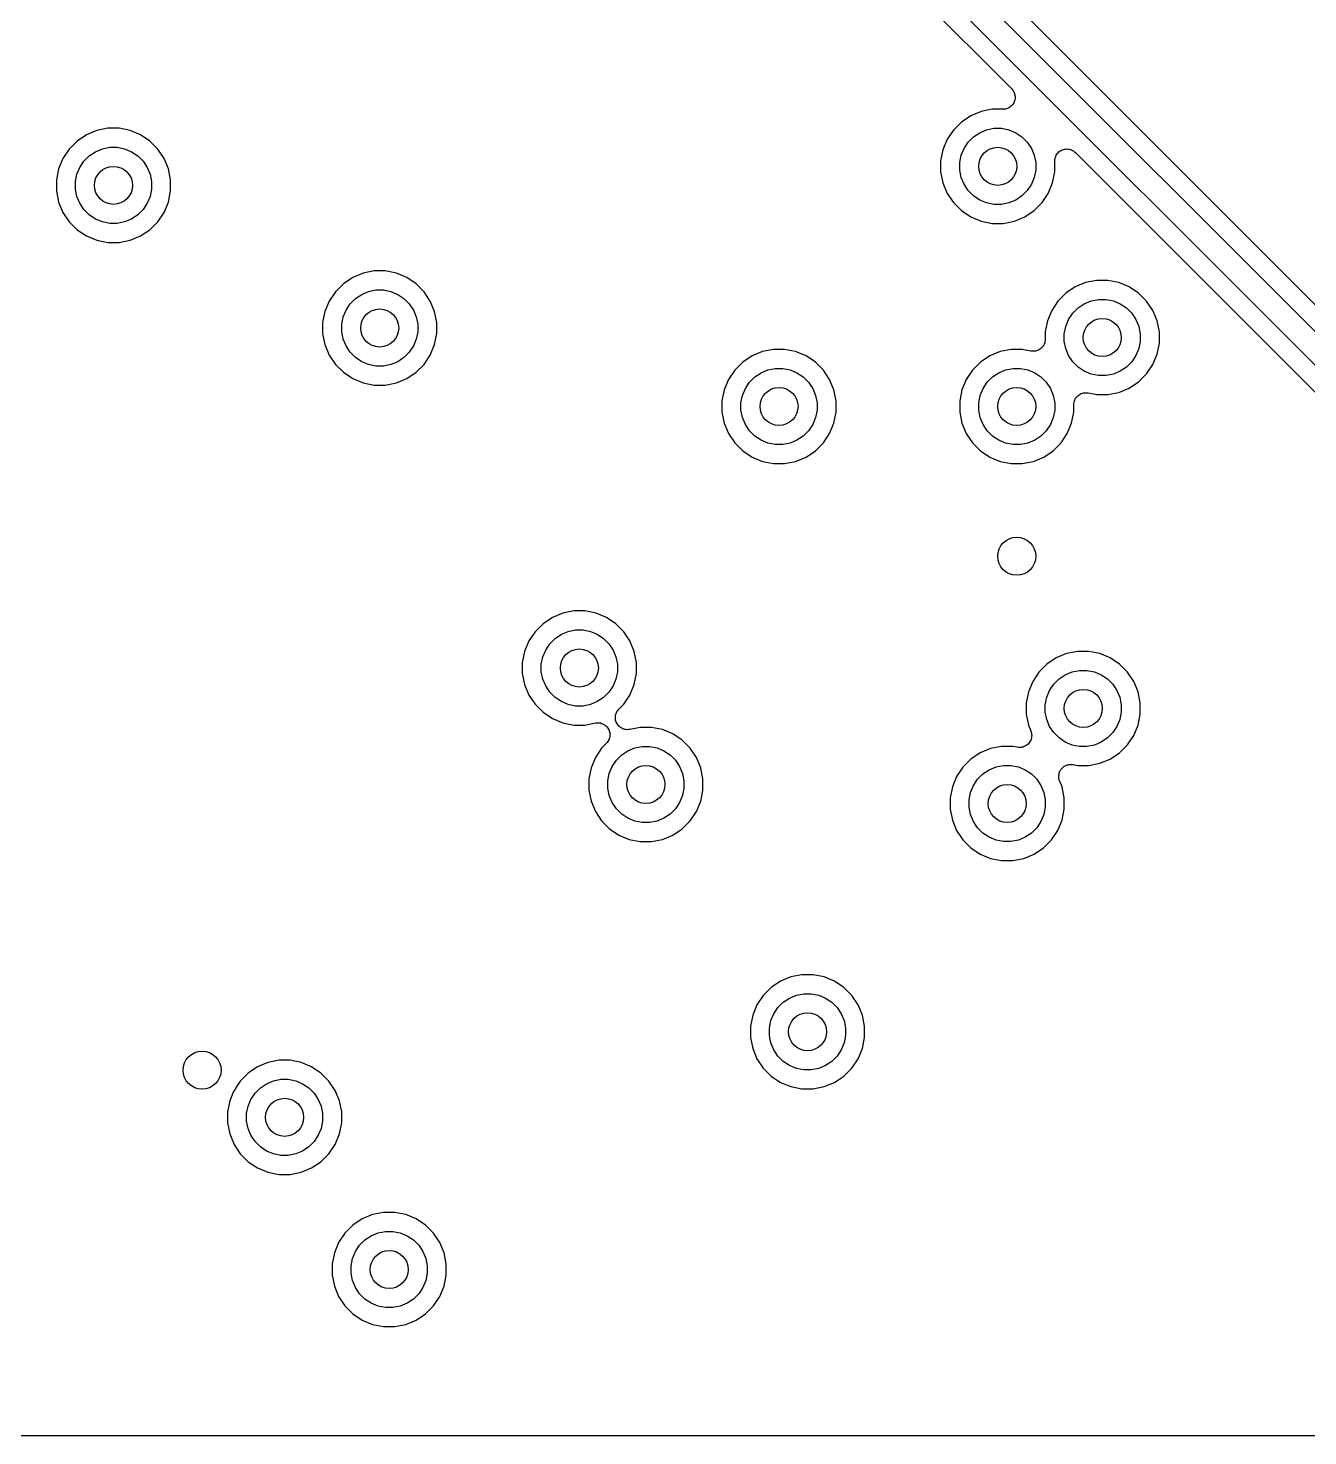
# Model space of a CAD drawing. Extents: x 113.2 to 188.8, y -123.8 to -78.2.
# Drawn here: x 152.9 to 166.36, y -119.85 to -105.05 of the extents above; entities that cross this region are included whole.
import ezdxf

# ---------------------------------------------------------------- set-up
doc = ezdxf.new("R2010")
doc.units = 0
doc.layers.add('BLACK', color=7, linetype='CONTINUOUS')

msp = doc.modelspace()

# ---------------------------------------------------------------- linework, layer by layer
at = {"layer": 'BLACK', "linetype": 'CONTINUOUS'}
for p, q in [((169.701, -111.218), (161.993, -103.511)), ((161.841, -103.641), (170.675, -112.475)), ((170.53, -112.684), (161.696, -103.85)), ((161.65, -104.087), (163.246, -105.683)), ((163.246, -105.683), (163.247, -105.684)), ((163.247, -105.684), (163.247, -105.684)), ((163.247, -105.684), (163.247, -105.684)), ((163.247, -105.684), (163.248, -105.684)), ((163.248, -105.684), (163.255, -105.694)), ((163.255, -105.694), (163.263, -105.703)), ((163.268, -105.833), (163.262, -105.844)), ((163.263, -105.703), (163.263, -105.704)), ((163.263, -105.704), (163.263, -105.704)), ((163.263, -105.704), (163.269, -105.715)), ((163.273, -105.823), (163.268, -105.833)), ((163.269, -105.715), (163.274, -105.725)), ((163.274, -105.822), (163.273, -105.823)), ((163.274, -105.725), (163.274, -105.726)), ((163.274, -105.726), (163.274, -105.726)), ((163.274, -105.726), (163.278, -105.738)), ((163.277, -105.811), (163.274, -105.822)), ((163.274, -105.822), (163.274, -105.822)), ((163.281, -105.799), (163.277, -105.811)), ((163.278, -105.738), (163.281, -105.749)), ((163.281, -105.749), (163.281, -105.749)), ((163.281, -105.749), (163.281, -105.75)), ((163.281, -105.75), (163.282, -105.762)), ((163.282, -105.787), (163.281, -105.799)), ((163.281, -105.799), (163.281, -105.799)), ((163.281, -105.799), (163.281, -105.799)), ((163.282, -105.762), (163.284, -105.774)), ((163.284, -105.774), (163.282, -105.787)), ((163.284, -105.774), (163.284, -105.774)), ((163.284, -105.774), (163.284, -105.774)), ((162.816, -105.968), (162.718, -106.034)), ((162.925, -105.923), (162.816, -105.968)), ((163.041, -105.9), (162.925, -105.923)), ((163.157, -105.9), (163.041, -105.9)), ((163.168, -105.899), (163.157, -105.9)), ((163.181, -105.898), (163.168, -105.899)), ((163.193, -105.894), (163.181, -105.898)), ((163.181, -105.898), (163.181, -105.898)), ((163.181, -105.898), (163.181, -105.898)), ((163.205, -105.891), (163.193, -105.894)), ((163.216, -105.885), (163.205, -105.89)), ((163.205, -105.89), (163.205, -105.89)), ((163.205, -105.89), (163.205, -105.891)), ((163.226, -105.879), (163.216, -105.885)), ((163.227, -105.879), (163.226, -105.879)), ((163.236, -105.871), (163.227, -105.879)), ((163.227, -105.879), (163.227, -105.879)), ((163.246, -105.863), (163.236, -105.871)), ((163.254, -105.854), (163.246, -105.863)), ((163.246, -105.863), (163.246, -105.863)), ((163.246, -105.863), (163.246, -105.863)), ((163.262, -105.844), (163.254, -105.854)), ((163.262, -105.844), (163.262, -105.844)), ((163.262, -105.844), (163.262, -105.844)), ((153.625, -106.123), (153.516, -106.168)), ((153.741, -106.1), (153.625, -106.123)), ((153.859, -106.1), (153.741, -106.1)), ((153.975, -106.123), (153.859, -106.1)), ((154.084, -106.168), (153.975, -106.123)), ((162.634, -106.118), (162.568, -106.216)), ((162.718, -106.034), (162.634, -106.118)), ((162.911, -106.146), (162.983, -106.115)), ((162.983, -106.115), (163.061, -106.1)), ((163.061, -106.1), (163.139, -106.1)), ((163.139, -106.1), (163.217, -106.115)), ((163.217, -106.115), (163.289, -106.146)), ((153.418, -106.234), (153.334, -106.318)), ((153.516, -106.168), (153.418, -106.234)), ((154.182, -106.234), (154.084, -106.168)), ((154.266, -106.318), (154.182, -106.234)), ((162.568, -106.216), (162.523, -106.325)), ((162.746, -106.311), (162.789, -106.245)), ((162.789, -106.245), (162.845, -106.189)), ((162.845, -106.189), (162.911, -106.146)), ((163.289, -106.146), (163.355, -106.189)), ((163.355, -106.189), (163.411, -106.245)), ((163.411, -106.245), (163.454, -106.311)), ((153.268, -106.416), (153.223, -106.525)), ((153.334, -106.318), (153.268, -106.416)), ((153.489, -106.445), (153.545, -106.389)), ((153.545, -106.389), (153.611, -106.346)), ((153.611, -106.346), (153.683, -106.315)), ((153.683, -106.315), (153.761, -106.3)), ((153.761, -106.3), (153.839, -106.3)), ((153.839, -106.3), (153.917, -106.315)), ((153.917, -106.315), (153.989, -106.346)), ((153.989, -106.346), (154.055, -106.389)), ((154.055, -106.389), (154.111, -106.445)), ((154.332, -106.416), (154.266, -106.318)), ((154.377, -106.525), (154.332, -106.416)), ((162.523, -106.325), (162.5, -106.441)), ((162.7, -106.461), (162.715, -106.383)), ((162.715, -106.383), (162.746, -106.311)), ((163.454, -106.311), (163.485, -106.383)), ((163.485, -106.383), (163.5, -106.461)), ((163.701, -106.429), (163.703, -106.417)), ((163.703, -106.417), (163.707, -106.405)), ((163.703, -106.417), (163.703, -106.417)), ((163.703, -106.417), (163.703, -106.417)), ((163.707, -106.405), (163.71, -106.394)), ((163.71, -106.393), (163.716, -106.383)), ((163.71, -106.394), (163.71, -106.393)), ((163.71, -106.394), (163.71, -106.394)), ((163.716, -106.383), (163.722, -106.372)), ((163.722, -106.372), (163.73, -106.362)), ((163.722, -106.372), (163.722, -106.372)), ((163.722, -106.372), (163.722, -106.372)), ((163.73, -106.362), (163.738, -106.353)), ((163.738, -106.353), (163.748, -106.345)), ((163.738, -106.353), (163.738, -106.353)), ((163.738, -106.353), (163.738, -106.353)), ((163.748, -106.345), (163.757, -106.337)), ((163.757, -106.337), (163.768, -106.332)), ((163.757, -106.337), (163.757, -106.337)), ((163.757, -106.337), (163.757, -106.337)), ((163.768, -106.332), (163.779, -106.326)), ((163.779, -106.326), (163.791, -106.322)), ((163.779, -106.326), (163.779, -106.326)), ((163.779, -106.326), (163.779, -106.326)), ((163.791, -106.322), (163.803, -106.319)), ((163.803, -106.319), (163.815, -106.318)), ((163.803, -106.319), (163.803, -106.319)), ((163.803, -106.319), (163.803, -106.319)), ((163.815, -106.318), (163.827, -106.316)), ((163.827, -106.316), (163.828, -106.316)), ((163.828, -106.316), (163.828, -106.316)), ((163.828, -106.316), (163.84, -106.318)), ((163.84, -106.318), (163.852, -106.319)), ((163.852, -106.319), (163.852, -106.319)), ((163.852, -106.319), (163.853, -106.319)), ((163.853, -106.319), (163.864, -106.323)), ((163.864, -106.323), (163.876, -106.326)), ((163.876, -106.326), (163.876, -106.326)), ((163.876, -106.326), (163.876, -106.326)), ((163.876, -106.326), (163.887, -106.332)), ((163.887, -106.332), (163.898, -106.338)), ((163.898, -106.338), (163.898, -106.338)), ((163.898, -106.338), (163.898, -106.338)), ((163.898, -106.338), (163.907, -106.346)), ((163.907, -106.346), (163.917, -106.354)), ((163.917, -106.354), (170.377, -112.814)), ((153.223, -106.525), (153.2, -106.641)), ((153.415, -106.583), (153.446, -106.511)), ((153.446, -106.511), (153.489, -106.445)), ((154.111, -106.445), (154.154, -106.511)), ((154.154, -106.511), (154.185, -106.583)), ((154.4, -106.641), (154.377, -106.525)), ((162.5, -106.441), (162.5, -106.559)), ((162.5, -106.559), (162.523, -106.675)), ((162.7, -106.539), (162.7, -106.461)), ((162.715, -106.617), (162.7, -106.539)), ((163.5, -106.539), (163.485, -106.617)), ((163.5, -106.461), (163.5, -106.539)), ((163.677, -106.675), (163.7, -106.559)), ((163.7, -106.442), (163.701, -106.429)), ((163.7, -106.443), (163.7, -106.442)), ((163.7, -106.442), (163.7, -106.442)), ((163.7, -106.442), (163.7, -106.442)), ((163.7, -106.442), (163.7, -106.442)), ((163.7, -106.559), (163.7, -106.443)), ((153.2, -106.641), (153.2, -106.759)), ((153.4, -106.661), (153.415, -106.583)), ((153.4, -106.739), (153.4, -106.661)), ((154.185, -106.583), (154.2, -106.661)), ((154.2, -106.661), (154.2, -106.739)), ((154.4, -106.759), (154.4, -106.641)), ((162.523, -106.675), (162.568, -106.784)), ((162.746, -106.689), (162.715, -106.617)), ((162.789, -106.755), (162.746, -106.689)), ((163.454, -106.689), (163.411, -106.755)), ((163.485, -106.617), (163.454, -106.689)), ((163.632, -106.784), (163.677, -106.675)), ((153.2, -106.759), (153.223, -106.875)), ((153.415, -106.817), (153.4, -106.739)), ((153.446, -106.889), (153.415, -106.817)), ((154.185, -106.817), (154.154, -106.889)), ((154.2, -106.739), (154.185, -106.817)), ((154.377, -106.875), (154.4, -106.759)), ((162.568, -106.784), (162.634, -106.882)), ((162.845, -106.811), (162.789, -106.755)), ((162.911, -106.854), (162.845, -106.811)), ((162.983, -106.885), (162.911, -106.854)), ((163.289, -106.854), (163.217, -106.885)), ((163.355, -106.811), (163.289, -106.854)), ((163.411, -106.755), (163.355, -106.811)), ((163.566, -106.882), (163.632, -106.784)), ((153.223, -106.875), (153.268, -106.984)), ((153.268, -106.984), (153.334, -107.082)), ((153.489, -106.955), (153.446, -106.889)), ((153.545, -107.011), (153.489, -106.955)), ((153.611, -107.054), (153.545, -107.011)), ((154.055, -107.011), (153.989, -107.054)), ((154.111, -106.955), (154.055, -107.011)), ((154.154, -106.889), (154.111, -106.955)), ((154.266, -107.082), (154.332, -106.984)), ((154.332, -106.984), (154.377, -106.875)), ((162.634, -106.882), (162.718, -106.966)), ((162.718, -106.966), (162.816, -107.032)), ((163.061, -106.9), (162.983, -106.885)), ((163.139, -106.9), (163.061, -106.9)), ((163.217, -106.885), (163.139, -106.9)), ((163.384, -107.032), (163.482, -106.966)), ((163.482, -106.966), (163.566, -106.882)), ((153.334, -107.082), (153.418, -107.166)), ((153.418, -107.166), (153.516, -107.232)), ((153.683, -107.085), (153.611, -107.054)), ((153.761, -107.1), (153.683, -107.085)), ((153.839, -107.1), (153.761, -107.1)), ((153.917, -107.085), (153.839, -107.1)), ((153.989, -107.054), (153.917, -107.085)), ((154.084, -107.232), (154.182, -107.166)), ((154.182, -107.166), (154.266, -107.082)), ((162.816, -107.032), (162.925, -107.077)), ((162.925, -107.077), (163.041, -107.1)), ((163.041, -107.1), (163.159, -107.1)), ((163.159, -107.1), (163.275, -107.077)), ((163.275, -107.077), (163.384, -107.032)), ((153.516, -107.232), (153.625, -107.277)), ((153.625, -107.277), (153.741, -107.3)), ((153.741, -107.3), (153.859, -107.3)), ((153.859, -107.3), (153.975, -107.277)), ((153.975, -107.277), (154.084, -107.232)), ((156.541, -107.6), (156.425, -107.623)), ((156.659, -107.6), (156.541, -107.6)), ((156.775, -107.623), (156.659, -107.6)), ((156.218, -107.734), (156.134, -107.818)), ((156.316, -107.668), (156.218, -107.734)), ((156.425, -107.623), (156.316, -107.668)), ((156.884, -107.668), (156.775, -107.623)), ((156.982, -107.734), (156.884, -107.668)), ((157.066, -107.818), (156.982, -107.734)), ((164.025, -107.723), (163.916, -107.768)), ((164.141, -107.7), (164.025, -107.723)), ((164.259, -107.7), (164.141, -107.7)), ((164.375, -107.723), (164.259, -107.7)), ((164.484, -107.768), (164.375, -107.723)), ((156.134, -107.818), (156.068, -107.916)), ((156.289, -107.945), (156.345, -107.889)), ((156.345, -107.889), (156.411, -107.846)), ((156.411, -107.846), (156.483, -107.815)), ((156.483, -107.815), (156.561, -107.8)), ((156.561, -107.8), (156.639, -107.8)), ((156.639, -107.8), (156.717, -107.815)), ((156.717, -107.815), (156.789, -107.846)), ((156.789, -107.846), (156.855, -107.889)), ((156.855, -107.889), (156.911, -107.945)), ((157.132, -107.916), (157.066, -107.818)), ((163.818, -107.834), (163.734, -107.918)), ((163.916, -107.768), (163.818, -107.834)), ((164.083, -107.915), (164.161, -107.9)), ((164.161, -107.9), (164.239, -107.9)), ((164.239, -107.9), (164.317, -107.915)), ((164.582, -107.834), (164.484, -107.768)), ((164.666, -107.918), (164.582, -107.834)), ((156.023, -108.025), (156, -108.141)), ((156.068, -107.916), (156.023, -108.025)), ((156.215, -108.083), (156.246, -108.011)), ((156.246, -108.011), (156.289, -107.945)), ((156.911, -107.945), (156.954, -108.011)), ((156.954, -108.011), (156.985, -108.083)), ((157.177, -108.025), (157.132, -107.916)), ((157.2, -108.141), (157.177, -108.025)), ((163.668, -108.016), (163.623, -108.125)), ((163.734, -107.918), (163.668, -108.016)), ((163.846, -108.111), (163.889, -108.045)), ((163.889, -108.045), (163.945, -107.989)), ((163.945, -107.989), (164.011, -107.946)), ((164.011, -107.946), (164.083, -107.915)), ((164.317, -107.915), (164.389, -107.946)), ((164.389, -107.946), (164.455, -107.989)), ((164.455, -107.989), (164.511, -108.045)), ((164.511, -108.045), (164.554, -108.111)), ((164.732, -108.016), (164.666, -107.918)), ((164.777, -108.125), (164.732, -108.016)), ((156, -108.141), (156, -108.259)), ((156.2, -108.161), (156.215, -108.083)), ((156.2, -108.239), (156.2, -108.161)), ((156.985, -108.083), (157, -108.161)), ((157, -108.161), (157, -108.239)), ((157.2, -108.259), (157.2, -108.141)), ((163.623, -108.125), (163.6, -108.241)), ((163.8, -108.261), (163.815, -108.183)), ((163.815, -108.183), (163.846, -108.111)), ((164.554, -108.111), (164.585, -108.183)), ((164.585, -108.183), (164.6, -108.261)), ((164.8, -108.241), (164.777, -108.125)), ((156, -108.259), (156.023, -108.375)), ((156.215, -108.317), (156.2, -108.239)), ((156.246, -108.389), (156.215, -108.317)), ((156.985, -108.317), (156.954, -108.389)), ((157, -108.239), (156.985, -108.317)), ((157.177, -108.375), (157.2, -108.259)), ((163.597, -108.345), (163.594, -108.356)), ((163.599, -108.332), (163.597, -108.344)), ((163.597, -108.344), (163.597, -108.344)), ((163.597, -108.344), (163.597, -108.345)), ((163.6, -108.32), (163.599, -108.332)), ((163.6, -108.241), (163.6, -108.318)), ((163.6, -108.318), (163.6, -108.319)), ((163.6, -108.319), (163.6, -108.319)), ((163.6, -108.319), (163.6, -108.319)), ((163.6, -108.319), (163.6, -108.32)), ((163.8, -108.339), (163.8, -108.261)), ((163.815, -108.417), (163.8, -108.339)), ((164.6, -108.339), (164.585, -108.417)), ((164.6, -108.261), (164.6, -108.339)), ((164.8, -108.359), (164.8, -108.241)), ((156.023, -108.375), (156.068, -108.484)), ((156.068, -108.484), (156.134, -108.582)), ((156.289, -108.455), (156.246, -108.389)), ((156.345, -108.511), (156.289, -108.455)), ((156.911, -108.455), (156.855, -108.511)), ((156.954, -108.389), (156.911, -108.455)), ((157.066, -108.582), (157.132, -108.484)), ((157.132, -108.484), (157.177, -108.375)), ((160.516, -108.493), (160.418, -108.559)), ((160.625, -108.448), (160.516, -108.493)), ((160.741, -108.425), (160.625, -108.448)), ((160.859, -108.425), (160.741, -108.425)), ((160.975, -108.448), (160.859, -108.425)), ((161.084, -108.493), (160.975, -108.448)), ((161.182, -108.559), (161.084, -108.493)), ((163.016, -108.493), (162.918, -108.559)), ((163.125, -108.448), (163.016, -108.493)), ((163.241, -108.425), (163.125, -108.448)), ((163.359, -108.425), (163.241, -108.425)), ((163.448, -108.443), (163.359, -108.425)), ((163.46, -108.444), (163.448, -108.443)), ((163.472, -108.445), (163.46, -108.444)), ((163.473, -108.445), (163.472, -108.445)), ((163.485, -108.444), (163.473, -108.445)), ((163.473, -108.445), (163.473, -108.445)), ((163.497, -108.443), (163.485, -108.444)), ((163.498, -108.443), (163.497, -108.443)), ((163.497, -108.443), (163.497, -108.443)), ((163.509, -108.439), (163.498, -108.443)), ((163.521, -108.436), (163.509, -108.439)), ((163.532, -108.43), (163.521, -108.436)), ((163.521, -108.436), (163.521, -108.436)), ((163.521, -108.436), (163.521, -108.436)), ((163.543, -108.424), (163.532, -108.43)), ((163.552, -108.416), (163.543, -108.424)), ((163.543, -108.424), (163.543, -108.424)), ((163.543, -108.424), (163.543, -108.424)), ((163.562, -108.409), (163.552, -108.416)), ((163.57, -108.399), (163.562, -108.408)), ((163.562, -108.408), (163.562, -108.409)), ((163.562, -108.409), (163.562, -108.409)), ((163.578, -108.39), (163.57, -108.399)), ((163.584, -108.379), (163.578, -108.389)), ((163.578, -108.389), (163.578, -108.39)), ((163.578, -108.39), (163.578, -108.39)), ((163.59, -108.368), (163.584, -108.379)), ((163.594, -108.356), (163.59, -108.367)), ((163.59, -108.367), (163.59, -108.368)), ((163.59, -108.368), (163.59, -108.368)), ((163.846, -108.489), (163.815, -108.417)), ((163.889, -108.555), (163.846, -108.489)), ((164.554, -108.489), (164.511, -108.555)), ((164.585, -108.417), (164.554, -108.489)), ((164.732, -108.584), (164.777, -108.475)), ((164.777, -108.475), (164.8, -108.359)), ((156.134, -108.582), (156.218, -108.666)), ((156.411, -108.554), (156.345, -108.511)), ((156.483, -108.585), (156.411, -108.554)), ((156.561, -108.6), (156.483, -108.585)), ((156.639, -108.6), (156.561, -108.6)), ((156.717, -108.585), (156.639, -108.6)), ((156.789, -108.554), (156.717, -108.585)), ((156.855, -108.511), (156.789, -108.554)), ((156.982, -108.666), (157.066, -108.582)), ((160.334, -108.643), (160.268, -108.741)), ((160.418, -108.559), (160.334, -108.643)), ((160.611, -108.671), (160.683, -108.64)), ((160.683, -108.64), (160.761, -108.625)), ((160.761, -108.625), (160.839, -108.625)), ((160.839, -108.625), (160.917, -108.64)), ((160.917, -108.64), (160.989, -108.671)), ((161.266, -108.643), (161.182, -108.559)), ((161.332, -108.741), (161.266, -108.643)), ((162.834, -108.643), (162.768, -108.741)), ((162.918, -108.559), (162.834, -108.643)), ((163.111, -108.671), (163.183, -108.64)), ((163.183, -108.64), (163.261, -108.625)), ((163.261, -108.625), (163.339, -108.625)), ((163.339, -108.625), (163.417, -108.64)), ((163.417, -108.64), (163.489, -108.671)), ((163.945, -108.611), (163.889, -108.555)), ((164.011, -108.654), (163.945, -108.611)), ((164.455, -108.611), (164.389, -108.654)), ((164.511, -108.555), (164.455, -108.611)), ((164.666, -108.682), (164.732, -108.584)), ((156.218, -108.666), (156.316, -108.732)), ((156.316, -108.732), (156.425, -108.777)), ((156.425, -108.777), (156.541, -108.8)), ((156.659, -108.8), (156.775, -108.777)), ((156.775, -108.777), (156.884, -108.732)), ((156.884, -108.732), (156.982, -108.666)), ((160.268, -108.741), (160.223, -108.85)), ((160.446, -108.836), (160.489, -108.77)), ((160.489, -108.77), (160.545, -108.714)), ((160.545, -108.714), (160.611, -108.671)), ((160.989, -108.671), (161.055, -108.714)), ((161.055, -108.714), (161.111, -108.77)), ((161.111, -108.77), (161.154, -108.836)), ((161.377, -108.85), (161.332, -108.741)), ((162.768, -108.741), (162.723, -108.85)), ((162.946, -108.836), (162.989, -108.77)), ((162.989, -108.77), (163.045, -108.714)), ((163.045, -108.714), (163.111, -108.671)), ((163.489, -108.671), (163.555, -108.714)), ((163.555, -108.714), (163.611, -108.77)), ((163.611, -108.77), (163.654, -108.836)), ((164.083, -108.685), (164.011, -108.654)), ((164.161, -108.7), (164.083, -108.685)), ((164.239, -108.7), (164.161, -108.7)), ((164.317, -108.685), (164.239, -108.7)), ((164.389, -108.654), (164.317, -108.685)), ((164.484, -108.832), (164.582, -108.766)), ((164.582, -108.766), (164.666, -108.682)), ((156.541, -108.8), (156.659, -108.8)), ((160.223, -108.85), (160.2, -108.966)), ((160.4, -108.986), (160.415, -108.908)), ((160.415, -108.908), (160.446, -108.836)), ((161.154, -108.836), (161.185, -108.908)), ((161.185, -108.908), (161.2, -108.986)), ((161.4, -108.966), (161.377, -108.85)), ((162.723, -108.85), (162.7, -108.966)), ((162.9, -108.986), (162.915, -108.908)), ((162.915, -108.908), (162.946, -108.836)), ((163.654, -108.836), (163.685, -108.908)), ((163.685, -108.908), (163.7, -108.986)), ((163.916, -108.946), (163.922, -108.936)), ((163.922, -108.935), (163.93, -108.926)), ((163.922, -108.936), (163.922, -108.935)), ((163.922, -108.935), (163.922, -108.935)), ((163.93, -108.926), (163.938, -108.917)), ((163.938, -108.916), (163.948, -108.909)), ((163.938, -108.917), (163.938, -108.916)), ((163.938, -108.916), (163.938, -108.916)), ((163.948, -108.909), (163.957, -108.901)), ((163.957, -108.901), (163.968, -108.895)), ((163.957, -108.901), (163.957, -108.901)), ((163.957, -108.901), (163.957, -108.901)), ((163.968, -108.895), (163.979, -108.889)), ((163.979, -108.889), (163.991, -108.886)), ((163.979, -108.889), (163.979, -108.889)), ((163.979, -108.889), (163.979, -108.889)), ((163.991, -108.886), (164.002, -108.882)), ((164.002, -108.882), (164.003, -108.882)), ((164.003, -108.882), (164.015, -108.881)), ((164.003, -108.882), (164.003, -108.882)), ((164.015, -108.881), (164.027, -108.88)), ((164.027, -108.88), (164.027, -108.88)), ((164.027, -108.88), (164.028, -108.88)), ((164.028, -108.88), (164.04, -108.881)), ((164.04, -108.881), (164.052, -108.882)), ((164.052, -108.882), (164.141, -108.9)), ((164.141, -108.9), (164.259, -108.9)), ((164.259, -108.9), (164.375, -108.877)), ((164.375, -108.877), (164.484, -108.832)), ((160.2, -108.966), (160.2, -109.084)), ((160.2, -109.084), (160.223, -109.2)), ((160.4, -109.064), (160.4, -108.986)), ((160.415, -109.142), (160.4, -109.064)), ((161.2, -109.064), (161.185, -109.142)), ((161.2, -108.986), (161.2, -109.064)), ((161.377, -109.2), (161.4, -109.084)), ((161.4, -109.084), (161.4, -108.966)), ((162.7, -108.966), (162.7, -109.084)), ((162.7, -109.084), (162.723, -109.2)), ((162.9, -109.064), (162.9, -108.986)), ((162.915, -109.142), (162.9, -109.064)), ((163.7, -109.064), (163.685, -109.142)), ((163.7, -108.986), (163.7, -109.064)), ((163.877, -109.2), (163.9, -109.084)), ((163.9, -109.005), (163.901, -108.993)), ((163.9, -109.006), (163.9, -109.005)), ((163.9, -109.007), (163.9, -109.006)), ((163.9, -109.006), (163.9, -109.006)), ((163.9, -109.006), (163.9, -109.006)), ((163.9, -109.084), (163.9, -109.007)), ((163.901, -108.993), (163.903, -108.981)), ((163.903, -108.98), (163.906, -108.969)), ((163.903, -108.981), (163.903, -108.98)), ((163.903, -108.981), (163.903, -108.981)), ((163.906, -108.969), (163.91, -108.958)), ((163.91, -108.957), (163.916, -108.946)), ((163.91, -108.958), (163.91, -108.957)), ((163.91, -108.957), (163.91, -108.957)), ((160.223, -109.2), (160.268, -109.309)), ((160.446, -109.214), (160.415, -109.142)), ((160.489, -109.28), (160.446, -109.214)), ((161.154, -109.214), (161.111, -109.28)), ((161.185, -109.142), (161.154, -109.214)), ((161.332, -109.309), (161.377, -109.2)), ((162.723, -109.2), (162.768, -109.309)), ((162.946, -109.214), (162.915, -109.142)), ((162.989, -109.28), (162.946, -109.214)), ((163.654, -109.214), (163.611, -109.28)), ((163.685, -109.142), (163.654, -109.214)), ((163.832, -109.309), (163.877, -109.2)), ((160.268, -109.309), (160.334, -109.407)), ((160.545, -109.336), (160.489, -109.28)), ((160.611, -109.379), (160.545, -109.336)), ((160.683, -109.41), (160.611, -109.379)), ((160.989, -109.379), (160.917, -109.41)), ((161.055, -109.336), (160.989, -109.379)), ((161.111, -109.28), (161.055, -109.336)), ((161.266, -109.407), (161.332, -109.309)), ((162.768, -109.309), (162.834, -109.407)), ((163.045, -109.336), (162.989, -109.28)), ((163.111, -109.379), (163.045, -109.336)), ((163.183, -109.41), (163.111, -109.379)), ((163.489, -109.379), (163.417, -109.41)), ((163.555, -109.336), (163.489, -109.379)), ((163.611, -109.28), (163.555, -109.336)), ((163.766, -109.407), (163.832, -109.309)), ((160.334, -109.407), (160.418, -109.491)), ((160.418, -109.491), (160.516, -109.557)), ((160.761, -109.425), (160.683, -109.41)), ((160.839, -109.425), (160.761, -109.425)), ((160.917, -109.41), (160.839, -109.425)), ((161.084, -109.557), (161.182, -109.491)), ((161.182, -109.491), (161.266, -109.407)), ((162.834, -109.407), (162.918, -109.491)), ((162.918, -109.491), (163.016, -109.557)), ((163.261, -109.425), (163.183, -109.41)), ((163.339, -109.425), (163.261, -109.425)), ((163.417, -109.41), (163.339, -109.425)), ((163.584, -109.557), (163.682, -109.491)), ((163.682, -109.491), (163.766, -109.407)), ((160.516, -109.557), (160.625, -109.602)), ((160.625, -109.602), (160.741, -109.625)), ((160.741, -109.625), (160.859, -109.625)), ((160.859, -109.625), (160.975, -109.602)), ((160.975, -109.602), (161.084, -109.557)), ((163.016, -109.557), (163.125, -109.602)), ((163.125, -109.602), (163.241, -109.625)), ((163.241, -109.625), (163.359, -109.625)), ((163.359, -109.625), (163.475, -109.602)), ((163.475, -109.602), (163.584, -109.557)), ((158.318, -111.309), (158.234, -111.393)), ((158.416, -111.243), (158.318, -111.309)), ((158.525, -111.198), (158.416, -111.243)), ((158.641, -111.175), (158.525, -111.198)), ((158.759, -111.175), (158.641, -111.175)), ((158.875, -111.198), (158.759, -111.175)), ((158.984, -111.243), (158.875, -111.198)), ((159.082, -111.309), (158.984, -111.243)), ((159.166, -111.393), (159.082, -111.309)), ((158.234, -111.393), (158.168, -111.491)), ((158.445, -111.464), (158.511, -111.421)), ((158.511, -111.421), (158.583, -111.39)), ((158.583, -111.39), (158.661, -111.375)), ((158.661, -111.375), (158.739, -111.375)), ((158.739, -111.375), (158.817, -111.39)), ((158.817, -111.39), (158.889, -111.421)), ((158.889, -111.421), (158.955, -111.464)), ((159.232, -111.491), (159.166, -111.393)), ((158.123, -111.6), (158.1, -111.716)), ((158.168, -111.491), (158.123, -111.6)), ((158.315, -111.658), (158.346, -111.586)), ((158.346, -111.586), (158.389, -111.52)), ((158.389, -111.52), (158.445, -111.464)), ((158.955, -111.464), (159.011, -111.52)), ((159.011, -111.52), (159.054, -111.586)), ((159.054, -111.586), (159.085, -111.658)), ((159.277, -111.6), (159.232, -111.491)), ((159.3, -111.716), (159.277, -111.6)), ((163.941, -111.6), (163.825, -111.623)), ((164.059, -111.6), (163.941, -111.6)), ((164.175, -111.623), (164.059, -111.6)), ((158.1, -111.716), (158.1, -111.834)), ((158.3, -111.736), (158.315, -111.658)), ((158.3, -111.814), (158.3, -111.736)), ((159.085, -111.658), (159.1, -111.736)), ((159.1, -111.736), (159.1, -111.814)), ((159.3, -111.834), (159.3, -111.716)), ((163.618, -111.734), (163.534, -111.818)), ((163.716, -111.668), (163.618, -111.734)), ((163.825, -111.623), (163.716, -111.668)), ((164.284, -111.668), (164.175, -111.623)), ((164.382, -111.734), (164.284, -111.668)), ((164.466, -111.818), (164.382, -111.734)), ((158.1, -111.834), (158.123, -111.95)), ((158.315, -111.892), (158.3, -111.814)), ((158.346, -111.964), (158.315, -111.892)), ((159.085, -111.892), (159.054, -111.964)), ((159.1, -111.814), (159.085, -111.892)), ((159.277, -111.95), (159.3, -111.834)), ((163.534, -111.818), (163.468, -111.916)), ((163.689, -111.945), (163.745, -111.889)), ((163.745, -111.889), (163.811, -111.846)), ((163.811, -111.846), (163.883, -111.815)), ((163.883, -111.815), (163.961, -111.8)), ((163.961, -111.8), (164.039, -111.8)), ((164.039, -111.8), (164.117, -111.815)), ((164.117, -111.815), (164.189, -111.846)), ((164.189, -111.846), (164.255, -111.889)), ((164.255, -111.889), (164.311, -111.945)), ((164.532, -111.916), (164.466, -111.818)), ((158.123, -111.95), (158.168, -112.059)), ((158.389, -112.03), (158.346, -111.964)), ((158.445, -112.086), (158.389, -112.03)), ((159.011, -112.03), (158.955, -112.086)), ((159.054, -111.964), (159.011, -112.03)), ((159.232, -112.059), (159.277, -111.95)), ((163.423, -112.025), (163.4, -112.141)), ((163.468, -111.916), (163.423, -112.025)), ((163.615, -112.083), (163.646, -112.011)), ((163.646, -112.011), (163.689, -111.945)), ((164.311, -111.945), (164.354, -112.011)), ((164.354, -112.011), (164.385, -112.083)), ((164.577, -112.025), (164.532, -111.916)), ((164.6, -112.141), (164.577, -112.025)), ((158.168, -112.059), (158.234, -112.157)), ((158.234, -112.157), (158.318, -112.241)), ((158.511, -112.129), (158.445, -112.086)), ((158.583, -112.16), (158.511, -112.129)), ((158.661, -112.175), (158.583, -112.16)), ((158.739, -112.175), (158.661, -112.175)), ((158.817, -112.16), (158.739, -112.175)), ((158.889, -112.129), (158.817, -112.16)), ((158.955, -112.086), (158.889, -112.129)), ((159.116, -112.208), (159.166, -112.157)), ((159.166, -112.157), (159.232, -112.059)), ((163.4, -112.141), (163.4, -112.259)), ((163.6, -112.161), (163.615, -112.083)), ((163.6, -112.239), (163.6, -112.161)), ((164.385, -112.083), (164.4, -112.161)), ((164.4, -112.161), (164.4, -112.239)), ((164.6, -112.259), (164.6, -112.141)), ((158.318, -112.241), (158.416, -112.307)), ((158.416, -112.307), (158.525, -112.352)), ((159.079, -112.297), (159.08, -112.284)), ((159.08, -112.309), (159.079, -112.297)), ((159.079, -112.297), (159.079, -112.297)), ((159.079, -112.297), (159.079, -112.297)), ((159.08, -112.284), (159.081, -112.272)), ((159.081, -112.321), (159.08, -112.309)), ((159.081, -112.272), (159.085, -112.26)), ((159.081, -112.272), (159.081, -112.272)), ((159.081, -112.272), (159.081, -112.272)), ((159.081, -112.322), (159.081, -112.321)), ((159.081, -112.321), (159.081, -112.321)), ((159.085, -112.333), (159.081, -112.322)), ((159.085, -112.26), (159.088, -112.249)), ((159.088, -112.345), (159.085, -112.333)), ((159.088, -112.249), (159.089, -112.248)), ((159.094, -112.356), (159.088, -112.345)), ((159.088, -112.345), (159.088, -112.345)), ((159.088, -112.345), (159.088, -112.345)), ((159.089, -112.248), (159.095, -112.237)), ((159.089, -112.248), (159.089, -112.248)), ((159.095, -112.237), (159.1, -112.227)), ((159.1, -112.226), (159.108, -112.217)), ((159.1, -112.227), (159.1, -112.226)), ((159.1, -112.227), (159.1, -112.227)), ((159.108, -112.217), (159.116, -112.208)), ((163.4, -112.259), (163.423, -112.375)), ((163.615, -112.317), (163.6, -112.239)), ((163.646, -112.389), (163.615, -112.317)), ((164.385, -112.317), (164.354, -112.389)), ((164.4, -112.239), (164.385, -112.317)), ((164.577, -112.375), (164.6, -112.259)), ((158.525, -112.352), (158.641, -112.375)), ((158.641, -112.375), (158.759, -112.375)), ((158.759, -112.375), (158.869, -112.353)), ((158.869, -112.353), (158.871, -112.353)), ((158.871, -112.353), (158.884, -112.352)), ((158.871, -112.353), (158.871, -112.353)), ((158.871, -112.353), (158.871, -112.353)), ((158.871, -112.353), (158.871, -112.353)), ((158.884, -112.352), (158.896, -112.351)), ((158.896, -112.351), (158.896, -112.351)), ((158.896, -112.351), (158.896, -112.351)), ((158.896, -112.351), (158.908, -112.352)), ((158.908, -112.352), (158.92, -112.353)), ((158.92, -112.353), (158.92, -112.353)), ((158.92, -112.353), (158.921, -112.353)), ((158.921, -112.353), (158.932, -112.357)), ((158.932, -112.357), (158.944, -112.361)), ((158.944, -112.361), (158.944, -112.361)), ((158.944, -112.361), (158.944, -112.361)), ((158.944, -112.361), (158.955, -112.367)), ((158.955, -112.367), (158.966, -112.373)), ((158.966, -112.373), (158.966, -112.373)), ((158.966, -112.373), (158.966, -112.373)), ((158.966, -112.373), (158.976, -112.381)), ((158.976, -112.381), (158.985, -112.388)), ((158.985, -112.388), (158.985, -112.389)), ((158.985, -112.389), (158.985, -112.389)), ((158.985, -112.389), (158.993, -112.398)), ((158.993, -112.398), (159, -112.408)), ((159, -112.408), (159, -112.408)), ((159, -112.408), (159, -112.408)), ((159, -112.408), (159.006, -112.419)), ((159.006, -112.419), (159.012, -112.43)), ((159.012, -112.43), (159.012, -112.43)), ((159.012, -112.43), (159.012, -112.43)), ((159.012, -112.43), (159.015, -112.442)), ((159.015, -112.442), (159.019, -112.453)), ((159.019, -112.453), (159.019, -112.454)), ((159.019, -112.454), (159.019, -112.454)), ((159.019, -112.454), (159.02, -112.466)), ((159.02, -112.491), (159.019, -112.503)), ((159.02, -112.466), (159.021, -112.478)), ((159.021, -112.478), (159.02, -112.491)), ((159.021, -112.478), (159.021, -112.478)), ((159.021, -112.478), (159.021, -112.478)), ((159.1, -112.367), (159.094, -112.356)), ((159.107, -112.377), (159.1, -112.367)), ((159.1, -112.367), (159.1, -112.367)), ((159.1, -112.367), (159.1, -112.367)), ((159.115, -112.386), (159.107, -112.377)), ((159.115, -112.387), (159.115, -112.386)), ((159.115, -112.386), (159.115, -112.386)), ((159.125, -112.394), (159.115, -112.387)), ((159.134, -112.402), (159.125, -112.394)), ((159.145, -112.408), (159.134, -112.402)), ((159.134, -112.402), (159.134, -112.402)), ((159.134, -112.402), (159.134, -112.402)), ((159.156, -112.414), (159.145, -112.408)), ((159.168, -112.418), (159.156, -112.414)), ((159.156, -112.414), (159.156, -112.414)), ((159.156, -112.414), (159.156, -112.414)), ((159.179, -112.422), (159.168, -112.418)), ((159.18, -112.422), (159.179, -112.422)), ((159.192, -112.423), (159.18, -112.422)), ((159.18, -112.422), (159.18, -112.422)), ((159.204, -112.424), (159.192, -112.423)), ((159.217, -112.423), (159.204, -112.424)), ((159.204, -112.424), (159.204, -112.424)), ((159.204, -112.424), (159.204, -112.424)), ((159.229, -112.422), (159.217, -112.423)), ((159.231, -112.422), (159.229, -112.422)), ((159.229, -112.422), (159.229, -112.422)), ((159.229, -112.422), (159.229, -112.422)), ((159.229, -112.422), (159.229, -112.422)), ((159.341, -112.4), (159.231, -112.422)), ((159.459, -112.4), (159.341, -112.4)), ((159.575, -112.423), (159.459, -112.4)), ((159.684, -112.468), (159.575, -112.423)), ((159.782, -112.534), (159.684, -112.468)), ((163.423, -112.375), (163.448, -112.436)), ((163.448, -112.436), (163.449, -112.437)), ((163.449, -112.437), (163.449, -112.437)), ((163.449, -112.437), (163.449, -112.437)), ((163.449, -112.437), (163.449, -112.438)), ((163.449, -112.438), (163.452, -112.45)), ((163.452, -112.45), (163.456, -112.461)), ((163.456, -112.461), (163.456, -112.461)), ((163.456, -112.461), (163.456, -112.462)), ((163.456, -112.462), (163.457, -112.474)), ((163.457, -112.474), (163.458, -112.486)), ((163.458, -112.486), (163.457, -112.498)), ((163.458, -112.486), (163.458, -112.486)), ((163.458, -112.486), (163.458, -112.486)), ((163.689, -112.455), (163.646, -112.389)), ((163.745, -112.511), (163.689, -112.455)), ((164.311, -112.455), (164.255, -112.511)), ((164.354, -112.389), (164.311, -112.455)), ((164.466, -112.582), (164.532, -112.484)), ((164.532, -112.484), (164.577, -112.375)), ((158.934, -112.618), (158.868, -112.716)), ((158.984, -112.567), (158.934, -112.618)), ((158.992, -112.558), (158.984, -112.567)), ((159, -112.549), (158.992, -112.558)), ((159.006, -112.537), (159, -112.548)), ((159, -112.548), (159, -112.548)), ((159, -112.548), (159, -112.549)), ((159.011, -112.527), (159.006, -112.537)), ((159.012, -112.526), (159.011, -112.527)), ((159.011, -112.527), (159.011, -112.527)), ((159.015, -112.515), (159.012, -112.526)), ((159.019, -112.503), (159.015, -112.515)), ((159.019, -112.503), (159.019, -112.503)), ((159.019, -112.503), (159.019, -112.503)), ((159.211, -112.646), (159.283, -112.615)), ((159.283, -112.615), (159.361, -112.6)), ((159.361, -112.6), (159.439, -112.6)), ((159.439, -112.6), (159.517, -112.615)), ((159.517, -112.615), (159.589, -112.646)), ((159.866, -112.618), (159.782, -112.534)), ((159.932, -112.716), (159.866, -112.618)), ((163.025, -112.623), (162.916, -112.668)), ((163.141, -112.6), (163.025, -112.623)), ((163.259, -112.6), (163.141, -112.6)), ((163.306, -112.609), (163.259, -112.6)), ((163.318, -112.611), (163.306, -112.609)), ((163.33, -112.612), (163.318, -112.611)), ((163.331, -112.612), (163.33, -112.612)), ((163.343, -112.611), (163.331, -112.612)), ((163.331, -112.612), (163.331, -112.612)), ((163.355, -112.61), (163.343, -112.611)), ((163.356, -112.609), (163.355, -112.609)), ((163.355, -112.609), (163.355, -112.61)), ((163.367, -112.606), (163.356, -112.609)), ((163.379, -112.602), (163.367, -112.606)), ((163.39, -112.597), (163.379, -112.602)), ((163.379, -112.602), (163.379, -112.602)), ((163.379, -112.602), (163.379, -112.602)), ((163.401, -112.591), (163.39, -112.597)), ((163.411, -112.583), (163.401, -112.591)), ((163.401, -112.591), (163.401, -112.591)), ((163.401, -112.591), (163.401, -112.591)), ((163.42, -112.575), (163.411, -112.583)), ((163.428, -112.566), (163.42, -112.575)), ((163.42, -112.575), (163.42, -112.575)), ((163.42, -112.575), (163.42, -112.575)), ((163.436, -112.556), (163.428, -112.566)), ((163.442, -112.545), (163.436, -112.556)), ((163.436, -112.556), (163.436, -112.556)), ((163.436, -112.556), (163.436, -112.556)), ((163.448, -112.535), (163.442, -112.545)), ((163.452, -112.522), (163.448, -112.534)), ((163.448, -112.534), (163.448, -112.534)), ((163.448, -112.534), (163.448, -112.535)), ((163.455, -112.511), (163.452, -112.522)), ((163.457, -112.498), (163.455, -112.51)), ((163.455, -112.51), (163.455, -112.511)), ((163.455, -112.511), (163.455, -112.511)), ((163.811, -112.554), (163.745, -112.511)), ((163.883, -112.585), (163.811, -112.554)), ((163.961, -112.6), (163.883, -112.585)), ((164.039, -112.6), (163.961, -112.6)), ((164.117, -112.585), (164.039, -112.6)), ((164.189, -112.554), (164.117, -112.585)), ((164.255, -112.511), (164.189, -112.554)), ((164.382, -112.666), (164.466, -112.582)), ((158.868, -112.716), (158.823, -112.825)), ((159.046, -112.811), (159.089, -112.745)), ((159.089, -112.745), (159.145, -112.689)), ((159.145, -112.689), (159.211, -112.646)), ((159.589, -112.646), (159.655, -112.689)), ((159.655, -112.689), (159.711, -112.745)), ((159.711, -112.745), (159.754, -112.811)), ((159.977, -112.825), (159.932, -112.716)), ((162.818, -112.734), (162.734, -112.818)), ((162.916, -112.668), (162.818, -112.734)), ((163.833, -112.794), (163.844, -112.791)), ((163.844, -112.791), (163.845, -112.791)), ((163.845, -112.79), (163.857, -112.789)), ((163.845, -112.791), (163.845, -112.79)), ((163.857, -112.789), (163.869, -112.788)), ((163.869, -112.788), (163.869, -112.788)), ((163.869, -112.788), (163.87, -112.788)), ((163.87, -112.788), (163.882, -112.789)), ((163.882, -112.789), (163.894, -112.791)), ((163.894, -112.791), (163.941, -112.8)), ((164.059, -112.8), (164.175, -112.777)), ((164.175, -112.777), (164.284, -112.732)), ((164.284, -112.732), (164.382, -112.666)), ((158.823, -112.825), (158.8, -112.941)), ((159, -112.961), (159.015, -112.883)), ((159.015, -112.883), (159.046, -112.811)), ((159.754, -112.811), (159.785, -112.883)), ((159.785, -112.883), (159.8, -112.961)), ((160, -112.941), (159.977, -112.825)), ((162.668, -112.916), (162.623, -113.025)), ((162.734, -112.818), (162.668, -112.916)), ((162.889, -112.945), (162.945, -112.889)), ((162.945, -112.889), (163.011, -112.846)), ((163.011, -112.846), (163.083, -112.815)), ((163.083, -112.815), (163.161, -112.8)), ((163.161, -112.8), (163.239, -112.8)), ((163.239, -112.8), (163.317, -112.815)), ((163.317, -112.815), (163.389, -112.846)), ((163.389, -112.846), (163.455, -112.889)), ((163.455, -112.889), (163.511, -112.945)), ((163.742, -112.914), (163.743, -112.902)), ((163.743, -112.926), (163.742, -112.914)), ((163.742, -112.914), (163.742, -112.914)), ((163.742, -112.914), (163.742, -112.914)), ((163.743, -112.902), (163.745, -112.89)), ((163.744, -112.938), (163.743, -112.926)), ((163.744, -112.939), (163.744, -112.938)), ((163.748, -112.95), (163.744, -112.939)), ((163.744, -112.939), (163.744, -112.939)), ((163.745, -112.889), (163.748, -112.878)), ((163.745, -112.89), (163.745, -112.889)), ((163.745, -112.889), (163.745, -112.889)), ((163.748, -112.878), (163.752, -112.866)), ((163.752, -112.865), (163.758, -112.855)), ((163.752, -112.866), (163.752, -112.865)), ((163.752, -112.866), (163.752, -112.866)), ((163.758, -112.855), (163.764, -112.844)), ((163.764, -112.844), (163.772, -112.834)), ((163.764, -112.844), (163.764, -112.844)), ((163.764, -112.844), (163.764, -112.844)), ((163.772, -112.834), (163.78, -112.825)), ((163.78, -112.825), (163.789, -112.817)), ((163.78, -112.825), (163.78, -112.825)), ((163.78, -112.825), (163.78, -112.825)), ((163.789, -112.817), (163.799, -112.809)), ((163.799, -112.809), (163.81, -112.803)), ((163.799, -112.809), (163.799, -112.809)), ((163.799, -112.809), (163.799, -112.809)), ((163.81, -112.803), (163.821, -112.798)), ((163.821, -112.797), (163.833, -112.794)), ((163.821, -112.798), (163.821, -112.797)), ((163.821, -112.798), (163.821, -112.798)), ((163.941, -112.8), (164.059, -112.8)), ((158.8, -112.941), (158.8, -113.059)), ((158.8, -113.059), (158.823, -113.175)), ((159, -113.039), (159, -112.961)), ((159.015, -113.117), (159, -113.039)), ((159.8, -113.039), (159.785, -113.117)), ((159.8, -112.961), (159.8, -113.039)), ((159.991, -113.104), (160, -113.059)), ((160, -113.059), (160, -112.941)), ((162.623, -113.025), (162.6, -113.141)), ((162.8, -113.161), (162.815, -113.083)), ((162.815, -113.083), (162.846, -113.011)), ((162.846, -113.011), (162.889, -112.945)), ((163.511, -112.945), (163.554, -113.011)), ((163.554, -113.011), (163.585, -113.083)), ((163.585, -113.083), (163.6, -113.161)), ((163.751, -112.962), (163.748, -112.95)), ((163.751, -112.963), (163.751, -112.962)), ((163.752, -112.964), (163.751, -112.963)), ((163.751, -112.963), (163.751, -112.963)), ((163.751, -112.963), (163.751, -112.963)), ((163.777, -113.025), (163.752, -112.964)), ((163.8, -113.141), (163.777, -113.025)), ((158.823, -113.175), (158.868, -113.284)), ((159.046, -113.189), (159.015, -113.117)), ((159.089, -113.255), (159.046, -113.189)), ((159.754, -113.189), (159.711, -113.255)), ((159.785, -113.117), (159.754, -113.189)), ((159.932, -113.284), (159.977, -113.175)), ((159.977, -113.175), (159.991, -113.104)), ((162.6, -113.141), (162.6, -113.259)), ((162.8, -113.239), (162.8, -113.161)), ((163.6, -113.161), (163.6, -113.239)), ((163.8, -113.259), (163.8, -113.141)), ((158.868, -113.284), (158.934, -113.382)), ((158.934, -113.382), (159.018, -113.466)), ((159.145, -113.311), (159.089, -113.255)), ((159.211, -113.354), (159.145, -113.311)), ((159.283, -113.385), (159.211, -113.354)), ((159.589, -113.354), (159.517, -113.385)), ((159.655, -113.311), (159.589, -113.354)), ((159.711, -113.255), (159.655, -113.311)), ((159.782, -113.466), (159.866, -113.382)), ((159.866, -113.382), (159.932, -113.284)), ((162.6, -113.259), (162.623, -113.375)), ((162.623, -113.375), (162.668, -113.484)), ((162.815, -113.317), (162.8, -113.239)), ((162.846, -113.389), (162.815, -113.317)), ((163.585, -113.317), (163.554, -113.389)), ((163.6, -113.239), (163.585, -113.317)), ((163.732, -113.484), (163.777, -113.375)), ((163.777, -113.375), (163.8, -113.259)), ((159.018, -113.466), (159.116, -113.532)), ((159.361, -113.4), (159.283, -113.385)), ((159.439, -113.4), (159.361, -113.4)), ((159.517, -113.385), (159.439, -113.4)), ((159.684, -113.532), (159.782, -113.466)), ((162.668, -113.484), (162.734, -113.582)), ((162.889, -113.455), (162.846, -113.389)), ((162.945, -113.511), (162.889, -113.455)), ((163.011, -113.554), (162.945, -113.511)), ((163.455, -113.511), (163.389, -113.554)), ((163.511, -113.455), (163.455, -113.511)), ((163.554, -113.389), (163.511, -113.455)), ((163.666, -113.582), (163.732, -113.484)), ((159.116, -113.532), (159.225, -113.577)), ((159.225, -113.577), (159.341, -113.6)), ((159.341, -113.6), (159.459, -113.6)), ((159.459, -113.6), (159.575, -113.577)), ((159.575, -113.577), (159.684, -113.532)), ((162.734, -113.582), (162.818, -113.666)), ((162.818, -113.666), (162.916, -113.732)), ((163.083, -113.585), (163.011, -113.554)), ((163.161, -113.6), (163.083, -113.585)), ((163.239, -113.6), (163.161, -113.6)), ((163.317, -113.585), (163.239, -113.6)), ((163.389, -113.554), (163.317, -113.585)), ((163.484, -113.732), (163.582, -113.666)), ((163.582, -113.666), (163.666, -113.582)), ((162.916, -113.732), (163.025, -113.777)), ((163.025, -113.777), (163.141, -113.8)), ((163.141, -113.8), (163.259, -113.8)), ((163.259, -113.8), (163.375, -113.777)), ((163.375, -113.777), (163.484, -113.732)), ((161.041, -115), (160.925, -115.023)), ((161.159, -115), (161.041, -115)), ((161.275, -115.023), (161.159, -115)), ((160.718, -115.134), (160.634, -115.218)), ((160.816, -115.068), (160.718, -115.134)), ((160.925, -115.023), (160.816, -115.068)), ((161.384, -115.068), (161.275, -115.023)), ((161.482, -115.134), (161.384, -115.068)), ((161.566, -115.218), (161.482, -115.134)), ((160.634, -115.218), (160.568, -115.316)), ((160.789, -115.345), (160.845, -115.289)), ((160.845, -115.289), (160.911, -115.246)), ((160.911, -115.246), (160.983, -115.215)), ((160.983, -115.215), (161.061, -115.2)), ((161.061, -115.2), (161.139, -115.2)), ((161.139, -115.2), (161.217, -115.215)), ((161.217, -115.215), (161.289, -115.246)), ((161.289, -115.246), (161.355, -115.289)), ((161.355, -115.289), (161.411, -115.345)), ((161.632, -115.316), (161.566, -115.218)), ((160.523, -115.425), (160.5, -115.541)), ((160.568, -115.316), (160.523, -115.425)), ((160.715, -115.483), (160.746, -115.411)), ((160.746, -115.411), (160.789, -115.345)), ((161.411, -115.345), (161.454, -115.411)), ((161.454, -115.411), (161.485, -115.483)), ((161.657, -115.377), (161.632, -115.316)), ((161.677, -115.425), (161.657, -115.377)), ((161.7, -115.541), (161.677, -115.425)), ((160.5, -115.541), (160.5, -115.659)), ((160.7, -115.561), (160.715, -115.483)), ((160.7, -115.639), (160.7, -115.561)), ((161.485, -115.483), (161.5, -115.561)), ((161.5, -115.561), (161.5, -115.639)), ((161.7, -115.659), (161.7, -115.541)), ((160.5, -115.659), (160.523, -115.775)), ((160.715, -115.717), (160.7, -115.639)), ((160.746, -115.789), (160.715, -115.717)), ((161.485, -115.717), (161.454, -115.789)), ((161.5, -115.639), (161.485, -115.717)), ((161.677, -115.775), (161.7, -115.659)), ((160.523, -115.775), (160.568, -115.884)), ((160.568, -115.884), (160.634, -115.982)), ((160.789, -115.855), (160.746, -115.789)), ((160.845, -115.911), (160.789, -115.855)), ((161.411, -115.855), (161.355, -115.911)), ((161.454, -115.789), (161.411, -115.855)), ((161.566, -115.982), (161.632, -115.884)), ((161.632, -115.884), (161.677, -115.775)), ((155.218, -116.034), (155.134, -116.118)), ((155.316, -115.968), (155.218, -116.034)), ((155.425, -115.923), (155.316, -115.968)), ((155.541, -115.9), (155.425, -115.923)), ((155.659, -115.9), (155.541, -115.9)), ((155.775, -115.923), (155.659, -115.9)), ((155.884, -115.968), (155.775, -115.923)), ((155.982, -116.034), (155.884, -115.968)), ((156.066, -116.118), (155.982, -116.034)), ((160.634, -115.982), (160.718, -116.066)), ((160.911, -115.954), (160.845, -115.911)), ((160.983, -115.985), (160.911, -115.954)), ((161.061, -116), (160.983, -115.985)), ((161.139, -116), (161.061, -116)), ((161.217, -115.985), (161.139, -116)), ((161.289, -115.954), (161.217, -115.985)), ((161.355, -115.911), (161.289, -115.954)), ((161.482, -116.066), (161.566, -115.982)), ((155.086, -116.193), (155.064, -116.227)), ((155.091, -116.182), (155.086, -116.193)), ((155.134, -116.118), (155.091, -116.182)), ((155.289, -116.245), (155.345, -116.189)), ((155.345, -116.189), (155.411, -116.146)), ((155.411, -116.146), (155.483, -116.115)), ((155.483, -116.115), (155.561, -116.1)), ((155.561, -116.1), (155.639, -116.1)), ((155.639, -116.1), (155.717, -116.115)), ((155.717, -116.115), (155.789, -116.146)), ((155.789, -116.146), (155.855, -116.189)), ((155.855, -116.189), (155.911, -116.245)), ((156.132, -116.216), (156.066, -116.118)), ((160.718, -116.066), (160.816, -116.132)), ((160.816, -116.132), (160.925, -116.177)), ((160.925, -116.177), (161.041, -116.2)), ((161.159, -116.2), (161.275, -116.177)), ((161.275, -116.177), (161.384, -116.132)), ((161.384, -116.132), (161.482, -116.066)), ((155.023, -116.325), (155, -116.441)), ((155.064, -116.227), (155.023, -116.325)), ((155.215, -116.383), (155.246, -116.311)), ((155.246, -116.311), (155.289, -116.245)), ((155.911, -116.245), (155.954, -116.311)), ((155.954, -116.311), (155.985, -116.383)), ((156.177, -116.325), (156.132, -116.216)), ((156.2, -116.441), (156.177, -116.325)), ((161.041, -116.2), (161.159, -116.2)), ((155, -116.441), (155, -116.559)), ((155.2, -116.461), (155.215, -116.383)), ((155.2, -116.539), (155.2, -116.461)), ((155.985, -116.383), (156, -116.461)), ((156, -116.461), (156, -116.539)), ((156.2, -116.559), (156.2, -116.441)), ((155, -116.559), (155.023, -116.675)), ((155.215, -116.617), (155.2, -116.539)), ((155.246, -116.689), (155.215, -116.617)), ((155.985, -116.617), (155.954, -116.689)), ((156, -116.539), (155.985, -116.617)), ((156.177, -116.675), (156.2, -116.559)), ((155.023, -116.675), (155.068, -116.784)), ((155.068, -116.784), (155.134, -116.882)), ((155.289, -116.755), (155.246, -116.689)), ((155.345, -116.811), (155.289, -116.755)), ((155.911, -116.755), (155.855, -116.811)), ((155.954, -116.689), (155.911, -116.755)), ((156.066, -116.882), (156.132, -116.784)), ((156.132, -116.784), (156.177, -116.675)), ((155.134, -116.882), (155.218, -116.966)), ((155.411, -116.854), (155.345, -116.811)), ((155.483, -116.885), (155.411, -116.854)), ((155.561, -116.9), (155.483, -116.885)), ((155.639, -116.9), (155.561, -116.9)), ((155.717, -116.885), (155.639, -116.9)), ((155.789, -116.854), (155.717, -116.885)), ((155.855, -116.811), (155.789, -116.854)), ((155.982, -116.966), (156.066, -116.882)), ((155.218, -116.966), (155.316, -117.032)), ((155.316, -117.032), (155.425, -117.077)), ((155.425, -117.077), (155.541, -117.1)), ((155.659, -117.1), (155.775, -117.077)), ((155.775, -117.077), (155.884, -117.032)), ((155.884, -117.032), (155.982, -116.966)), ((155.541, -117.1), (155.659, -117.1)), ((156.525, -117.523), (156.416, -117.568)), ((156.641, -117.5), (156.525, -117.523)), ((156.759, -117.5), (156.641, -117.5)), ((156.875, -117.523), (156.759, -117.5)), ((156.984, -117.568), (156.875, -117.523)), ((156.318, -117.634), (156.234, -117.718)), ((156.416, -117.568), (156.318, -117.634)), ((157.082, -117.634), (156.984, -117.568)), ((157.166, -117.718), (157.082, -117.634)), ((156.168, -117.816), (156.123, -117.925)), ((156.234, -117.718), (156.168, -117.816)), ((156.389, -117.845), (156.445, -117.789)), ((156.445, -117.789), (156.511, -117.746)), ((156.511, -117.746), (156.583, -117.715)), ((156.583, -117.715), (156.661, -117.7)), ((156.661, -117.7), (156.739, -117.7)), ((156.739, -117.7), (156.817, -117.715)), ((156.817, -117.715), (156.889, -117.746)), ((156.889, -117.746), (156.955, -117.789)), ((156.955, -117.789), (157.011, -117.845)), ((157.232, -117.816), (157.166, -117.718)), ((157.277, -117.925), (157.232, -117.816)), ((156.123, -117.925), (156.1, -118.041)), ((156.315, -117.983), (156.346, -117.911)), ((156.346, -117.911), (156.389, -117.845)), ((157.011, -117.845), (157.054, -117.911)), ((157.054, -117.911), (157.085, -117.983)), ((157.3, -118.041), (157.277, -117.925)), ((156.1, -118.041), (156.1, -118.159)), ((156.3, -118.061), (156.315, -117.983)), ((156.3, -118.139), (156.3, -118.061)), ((157.085, -117.983), (157.1, -118.061)), ((157.1, -118.061), (157.1, -118.139)), ((157.3, -118.159), (157.3, -118.041)), ((156.1, -118.159), (156.123, -118.275)), ((156.315, -118.217), (156.3, -118.139)), ((156.346, -118.289), (156.315, -118.217)), ((157.085, -118.217), (157.054, -118.289)), ((157.1, -118.139), (157.085, -118.217)), ((157.277, -118.275), (157.3, -118.159)), ((156.123, -118.275), (156.168, -118.384)), ((156.168, -118.384), (156.234, -118.482)), ((156.389, -118.355), (156.346, -118.289)), ((156.445, -118.411), (156.389, -118.355)), ((156.511, -118.454), (156.445, -118.411)), ((156.955, -118.411), (156.889, -118.454)), ((157.011, -118.355), (156.955, -118.411)), ((157.054, -118.289), (157.011, -118.355)), ((157.166, -118.482), (157.232, -118.384)), ((157.232, -118.384), (157.277, -118.275)), ((156.234, -118.482), (156.318, -118.566)), ((156.583, -118.485), (156.511, -118.454)), ((156.661, -118.5), (156.583, -118.485)), ((156.739, -118.5), (156.661, -118.5)), ((156.817, -118.485), (156.739, -118.5)), ((156.889, -118.454), (156.817, -118.485)), ((157.082, -118.566), (157.166, -118.482)), ((156.318, -118.566), (156.416, -118.632)), ((156.416, -118.632), (156.525, -118.677)), ((156.525, -118.677), (156.641, -118.7)), ((156.641, -118.7), (156.759, -118.7)), ((156.759, -118.7), (156.875, -118.677)), ((156.875, -118.677), (156.984, -118.632)), ((156.984, -118.632), (157.082, -118.566)), ((176.986, -119.849), (125.014, -119.849))]:
    msp.add_line(p, q, dxfattribs=at)
at = {"layer": 'BLACK'}
for centre in [(163.1, -106.5), (153.8, -106.7), (156.6, -108.2), (164.2, -108.3), (160.8, -109.025), (163.3, -109.025), (163.3, -110.6), (158.7, -111.775), (164, -112.2), (159.4, -113), (163.2, -113.2), (161.1, -115.6), (154.732, -116.004), (155.6, -116.5), (156.7, -118.1)]:
    msp.add_circle(centre, 0.2, dxfattribs=at)

doc.saveas('drawing.dxf')
